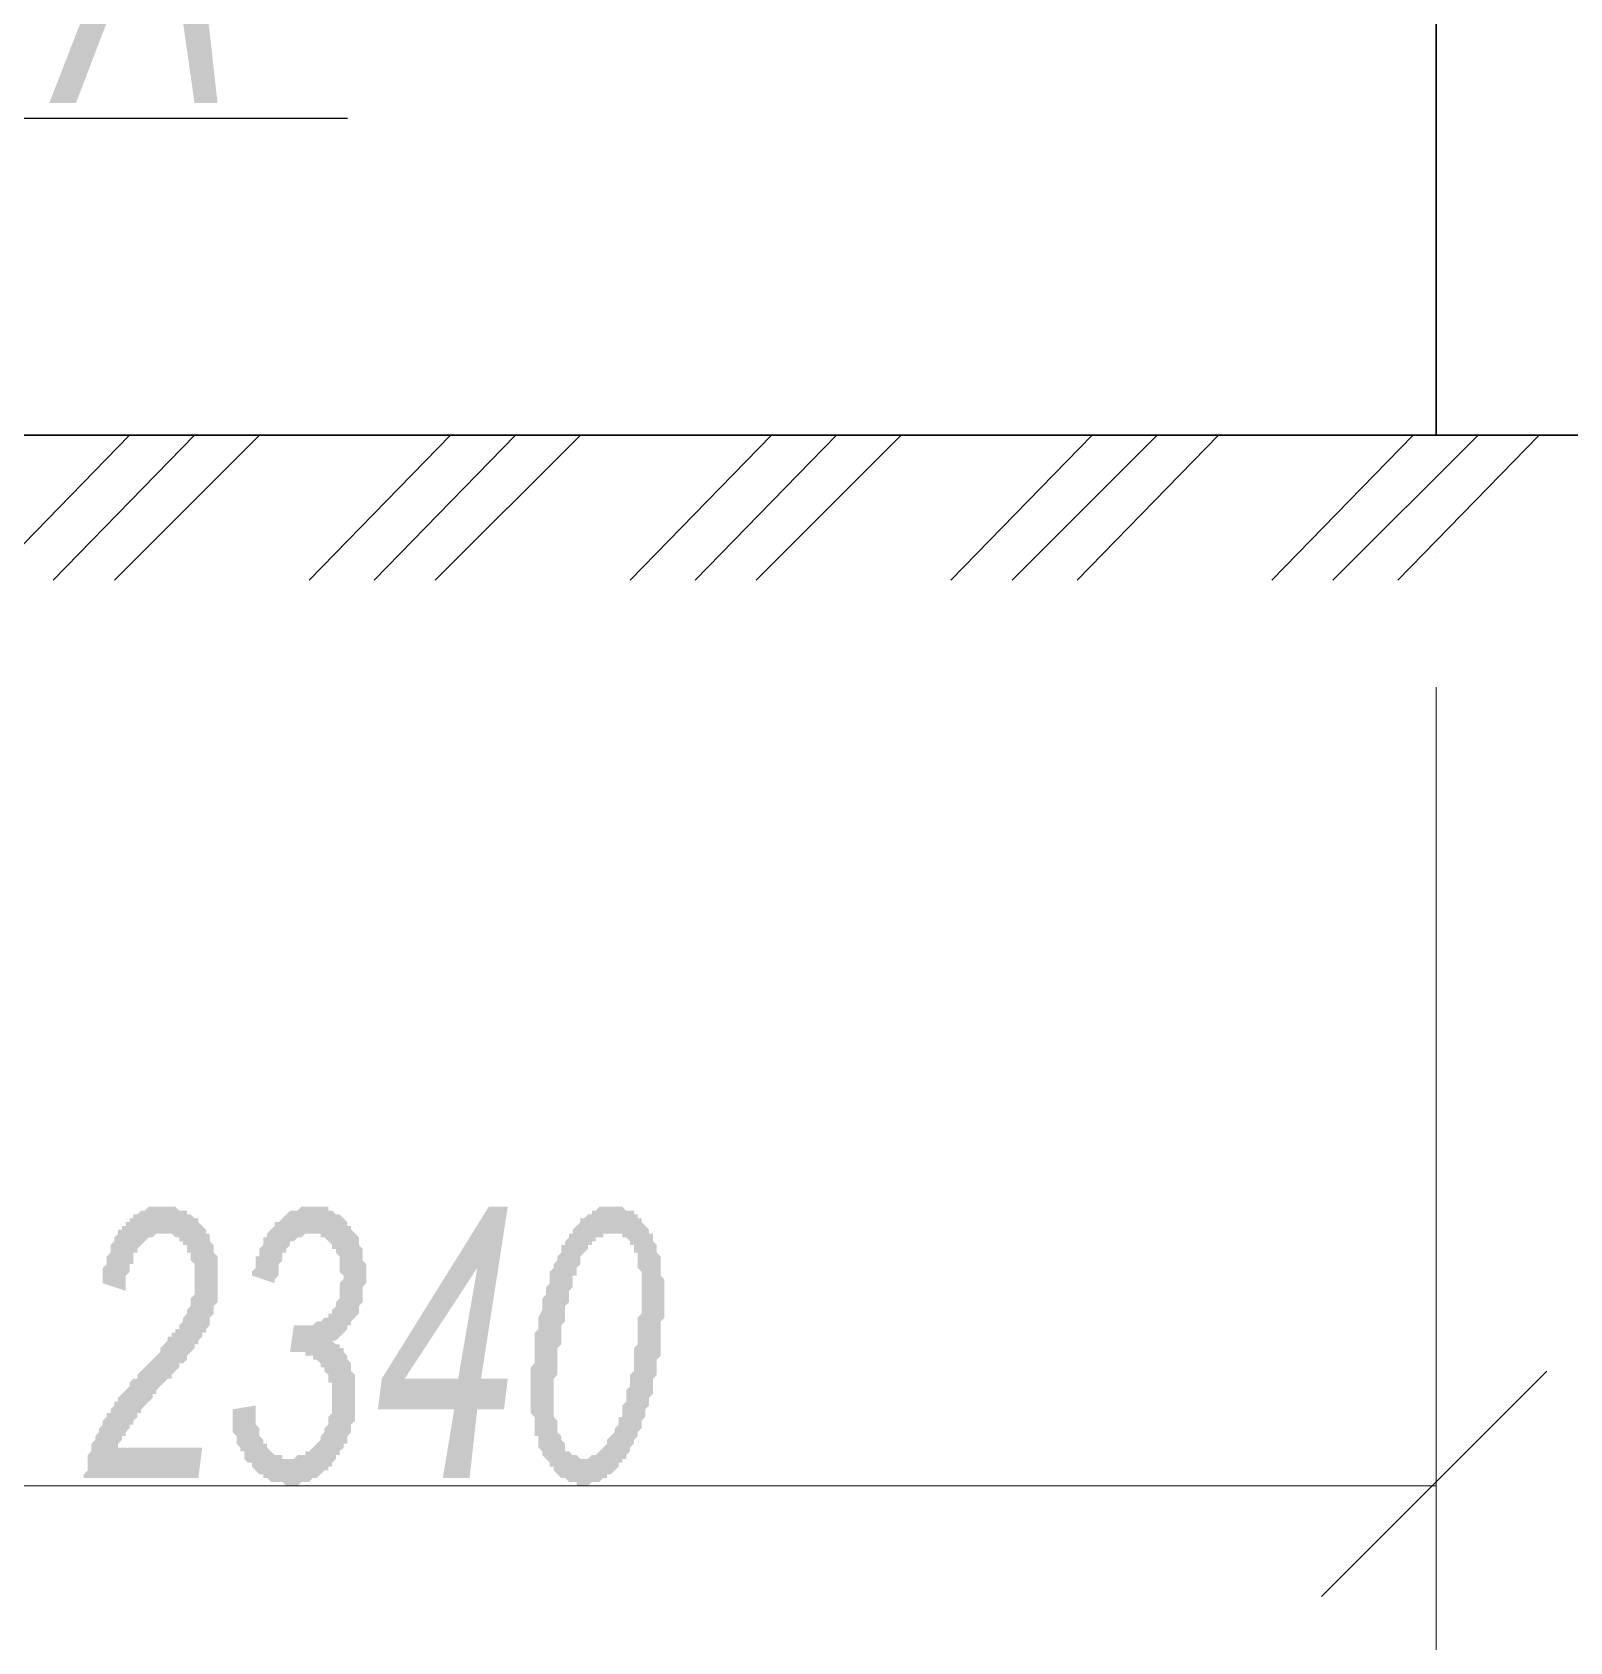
# Model space of a CAD drawing. Header units: millimetres. Extents: x 1372 to 666090, y 1285 to 31551.
# Drawn here: x 576605 to 578284, y 18113 to 19870 of the extents above; entities that cross this region are included whole.
import ezdxf

# ---------------------------------------------------------------- set-up
doc = ezdxf.new("R2010")
doc.units = ezdxf.units.MM
for name, color, linetype in [('PDF _0', 7, 'Continuous'), ('PDF _0_Ном._пера__1', 7, 'Continuous'), ('PDF _Аннотация - Общий_Ном._пера__1', 7, 'Continuous')]:
    doc.layers.add(name, color=color, linetype=linetype)
doc.layers.add('PDF _2D - Общий_Ном._пера__2', color=9, linetype='Continuous', true_color=0x808080)
doc.layers.add('PDF _Аннотация - Общий_Ном._пера__101', color=7, linetype='Continuous', true_color=0x989898)

msp = doc.modelspace()

# ---------------------------------------------------------------- hatches: boundary and pattern name
at = {"layer": 'PDF _0', "transparency": 33554559}
for points in [[(576661.4, 18291.4), (576661.4, 18295.5), (576665.6, 18299.7), (576665.6, 18303.9), (576665.6, 18308.1), (576665.6, 18312.2), (576665.6, 18316.4), (576669.7, 18320.6), (576669.7, 18320.6), (576669.7, 18324.7), (576669.7, 18328.9), (576673.9, 18333.1), (576673.9, 18333.1), (576673.9, 18337.2), (576678.1, 18341.4), (576678.1, 18345.6), (576678.1, 18345.6), (576682.2, 18349.8), (576682.2, 18353.9), (576686.4, 18358.1), (576686.4, 18362.3), (576690.6, 18362.3), (576690.6, 18366.4), (576690.6, 18366.4), (576694.8, 18370.6), (576694.8, 18370.6), (576694.8, 18374.8), (576698.9, 18374.8), (576698.9, 18379), (576698.9, 18379), (576703.1, 18383.1), (576703.1, 18383.1), (576707.3, 18387.3), (576707.3, 18387.3), (576711.4, 18391.5), (576711.4, 18395.6), (576715.6, 18399.8), (576719.8, 18399.8), (576719.8, 18404), (576723.9, 18408.1), (576728.1, 18412.3), (576728.1, 18412.3), (576732.3, 18416.5), (576736.5, 18420.7), (576736.5, 18420.7), (576740.6, 18424.8), (576744.8, 18429), (576744.8, 18433.2), (576749, 18437.3), (576749, 18437.3), (576753.1, 18441.5), (576753.1, 18445.7), (576757.3, 18445.7), (576757.3, 18449.9), (576761.5, 18449.9), (576761.5, 18454), (576761.5, 18454), (576765.7, 18454), (576765.7, 18458.2), (576769.8, 18462.4), (576769.8, 18466.5), (576774, 18470.7), (576774, 18470.7), (576774, 18474.9), (576778.2, 18479), (576778.2, 18483.2), (576778.2, 18487.4), (576778.2, 18487.4), (576782.3, 18491.6), (576782.3, 18495.7), (576782.3, 18499.9), (576782.3, 18504.1), (576782.3, 18508.2), (576782.3, 18508.2), (576782.3, 18512.4), (576782.3, 18516.6), (576782.3, 18520.8), (576782.3, 18524.9), (576778.2, 18529.1), (576778.2, 18533.3), (576778.2, 18537.4), (576774, 18537.4), (576774, 18541.6), (576774, 18545.8), (576769.8, 18545.8), (576769.8, 18549.9), (576765.7, 18549.9), (576765.7, 18554.1), (576761.5, 18554.1), (576757.3, 18558.3), (576757.3, 18558.3), (576753.1, 18558.3), (576749, 18558.3), (576749, 18558.3), (576744.8, 18558.3), (576740.6, 18558.3), (576740.6, 18558.3), (576736.5, 18554.1), (576732.3, 18554.1), (576732.3, 18554.1), (576728.1, 18549.9), (576728.1, 18549.9), (576723.9, 18545.8), (576723.9, 18545.8), (576719.8, 18541.6), (576719.8, 18537.4), (576715.6, 18537.4), (576715.6, 18533.3), (576715.6, 18529.1), (576715.6, 18524.9), (576711.4, 18524.9), (576711.4, 18520.8), (576711.4, 18516.6), (576707.3, 18512.4), (576707.3, 18508.2), (576707.3, 18499.9), (576707.3, 18495.7), (576682.2, 18504.1), (576682.2, 18508.2), (576682.2, 18512.4), (576682.2, 18516.6), (576682.2, 18520.8), (576686.4, 18524.9), (576686.4, 18529.1), (576686.4, 18533.3), (576686.4, 18533.3), (576690.6, 18537.4), (576690.6, 18541.6), (576690.6, 18545.8), (576694.8, 18549.9), (576694.8, 18554.1), (576694.8, 18554.1), (576698.9, 18558.3), (576698.9, 18562.5), (576703.1, 18562.5), (576703.1, 18566.6), (576707.3, 18566.6), (576707.3, 18570.8), (576711.4, 18570.8), (576711.4, 18575), (576715.6, 18575), (576715.6, 18579.1), (576719.8, 18579.1), (576723.9, 18583.3), (576723.9, 18583.3), (576728.1, 18583.3), (576728.1, 18583.3), (576732.3, 18587.5), (576736.5, 18587.5), (576736.5, 18587.5), (576740.6, 18587.5), (576744.8, 18587.5), (576749, 18587.5), (576749, 18587.5), (576753.1, 18587.5), (576757.3, 18587.5), (576757.3, 18587.5), (576761.5, 18587.5), (576765.7, 18583.3), (576765.7, 18583.3), (576769.8, 18583.3), (576774, 18583.3), (576774, 18579.1), (576778.2, 18579.1), (576778.2, 18579.1), (576782.3, 18575), (576786.5, 18575), (576786.5, 18570.8), (576790.7, 18566.6), (576790.7, 18566.6), (576794.8, 18562.5), (576794.8, 18558.3), (576799, 18558.3), (576799, 18554.1), (576799, 18549.9), (576803.2, 18545.8), (576803.2, 18545.8), (576803.2, 18541.6), (576803.2, 18537.4), (576807.4, 18533.3), (576807.4, 18529.1), (576807.4, 18524.9), (576807.4, 18520.8), (576807.4, 18516.6), (576807.4, 18512.4), (576807.4, 18508.2), (576807.4, 18508.2), (576807.4, 18504.1), (576807.4, 18499.9), (576807.4, 18495.7), (576807.4, 18491.6), (576807.4, 18487.4), (576807.4, 18487.4), (576807.4, 18483.2), (576803.2, 18479), (576803.2, 18474.9), (576803.2, 18470.7), (576799, 18466.5), (576799, 18462.4), (576799, 18458.2), (576794.8, 18454), (576794.8, 18454), (576794.8, 18449.9), (576794.8, 18449.9), (576790.7, 18449.9), (576790.7, 18445.7), (576790.7, 18445.7), (576786.5, 18441.5), (576786.5, 18441.5), (576786.5, 18437.3), (576782.3, 18437.3), (576782.3, 18433.2), (576782.3, 18433.2), (576778.2, 18429), (576778.2, 18429), (576774, 18424.8), (576774, 18420.7), (576769.8, 18416.5), (576765.7, 18416.5), (576765.7, 18412.3), (576761.5, 18408.1), (576757.3, 18404), (576757.3, 18399.8), (576753.1, 18399.8), (576749, 18395.6), (576744.8, 18391.5), (576740.6, 18387.3), (576740.6, 18383.1), (576736.5, 18383.1), (576736.5, 18379), (576732.3, 18374.8), (576728.1, 18370.6), (576728.1, 18370.6), (576723.9, 18366.4), (576723.9, 18362.3), (576719.8, 18362.3), (576719.8, 18358.1), (576715.6, 18353.9), (576715.6, 18353.9), (576715.6, 18349.8), (576711.4, 18349.8), (576711.4, 18345.6), (576707.3, 18341.4), (576707.3, 18337.2), (576703.1, 18337.2), (576703.1, 18333.1), (576698.9, 18328.9), (576698.9, 18324.7), (576698.9, 18324.7), (576790.7, 18324.7), (576786.5, 18291.4)], [(576824, 18366.4), (576849.1, 18370.6), (576849.1, 18366.4), (576849.1, 18362.3), (576849.1, 18358.1), (576849.1, 18353.9), (576849.1, 18349.8), (576853.2, 18345.6), (576853.2, 18341.4), (576853.2, 18337.2), (576857.4, 18333.1), (576857.4, 18333.1), (576857.4, 18328.9), (576861.6, 18328.9), (576861.6, 18328.9), (576861.6, 18324.7), (576865.7, 18320.6), (576865.7, 18320.6), (576869.9, 18316.4), (576869.9, 18316.4), (576874.1, 18316.4), (576878.3, 18316.4), (576878.3, 18312.2), (576882.4, 18312.2), (576886.6, 18312.2), (576886.6, 18312.2), (576890.8, 18312.2), (576894.9, 18316.4), (576894.9, 18316.4), (576899.1, 18316.4), (576903.3, 18316.4), (576903.3, 18320.6), (576907.5, 18320.6), (576911.6, 18324.7), (576911.6, 18324.7), (576915.8, 18328.9), (576915.8, 18328.9), (576920, 18333.1), (576920, 18337.2), (576924.1, 18341.4), (576924.1, 18341.4), (576924.1, 18345.6), (576928.3, 18349.8), (576928.3, 18353.9), (576928.3, 18358.1), (576932.5, 18362.3), (576932.5, 18362.3), (576932.5, 18366.4), (576932.5, 18370.6), (576932.5, 18374.8), (576932.5, 18379), (576932.5, 18383.1), (576932.5, 18387.3), (576932.5, 18391.5), (576932.5, 18395.6), (576928.3, 18395.6), (576928.3, 18399.8), (576928.3, 18404), (576924.1, 18408.1), (576924.1, 18412.3), (576920, 18412.3), (576920, 18416.5), (576915.8, 18420.7), (576915.8, 18420.7), (576911.6, 18420.7), (576911.6, 18424.8), (576907.5, 18424.8), (576903.3, 18424.8), (576903.3, 18429), (576899.1, 18429), (576894.9, 18429), (576894.9, 18429), (576890.8, 18429), (576890.8, 18429), (576886.6, 18429), (576890.8, 18458.2), (576894.9, 18458.2), (576894.9, 18458.2), (576899.1, 18458.2), (576899.1, 18458.2), (576903.3, 18458.2), (576907.5, 18458.2), (576911.6, 18458.2), (576911.6, 18458.2), (576915.8, 18462.4), (576920, 18462.4), (576920, 18462.4), (576924.1, 18466.5), (576924.1, 18466.5), (576928.3, 18466.5), (576928.3, 18470.7), (576932.5, 18470.7), (576932.5, 18474.9), (576936.6, 18479), (576936.6, 18483.2), (576936.6, 18483.2), (576940.8, 18487.4), (576940.8, 18491.6), (576940.8, 18495.7), (576940.8, 18499.9), (576940.8, 18504.1), (576945, 18508.2), (576945, 18508.2), (576945, 18512.4), (576940.8, 18516.6), (576940.8, 18520.8), (576940.8, 18524.9), (576940.8, 18529.1), (576940.8, 18533.3), (576936.6, 18537.4), (576936.6, 18541.6), (576932.5, 18541.6), (576932.5, 18545.8), (576932.5, 18545.8), (576928.3, 18549.9), (576928.3, 18549.9), (576924.1, 18554.1), (576920, 18554.1), (576920, 18558.3), (576915.8, 18558.3), (576911.6, 18558.3), (576911.6, 18558.3), (576911.6, 18558.3), (576907.5, 18558.3), (576903.3, 18558.3), (576903.3, 18558.3), (576899.1, 18554.1), (576894.9, 18554.1), (576894.9, 18554.1), (576890.8, 18549.9), (576886.6, 18549.9), (576886.6, 18545.8), (576886.6, 18545.8), (576882.4, 18541.6), (576882.4, 18537.4), (576878.3, 18537.4), (576878.3, 18533.3), (576878.3, 18529.1), (576874.1, 18524.9), (576874.1, 18520.8), (576874.1, 18516.6), (576874.1, 18512.4), (576869.9, 18508.2), (576869.9, 18504.1), (576869.9, 18504.1), (576844.9, 18512.4), (576844.9, 18516.6), (576849.1, 18520.8), (576849.1, 18524.9), (576849.1, 18529.1), (576849.1, 18533.3), (576853.2, 18533.3), (576853.2, 18537.4), (576853.2, 18541.6), (576857.4, 18545.8), (576857.4, 18549.9), (576857.4, 18554.1), (576861.6, 18554.1), (576861.6, 18558.3), (576865.7, 18562.5), (576865.7, 18562.5), (576869.9, 18566.6), (576869.9, 18566.6), (576869.9, 18570.8), (576874.1, 18570.8), (576878.3, 18575), (576878.3, 18575), (576882.4, 18579.1), (576882.4, 18579.1), (576886.6, 18583.3), (576890.8, 18583.3), (576890.8, 18583.3), (576894.9, 18583.3), (576899.1, 18587.5), (576899.1, 18587.5), (576903.3, 18587.5), (576907.5, 18587.5), (576907.5, 18587.5), (576911.6, 18587.5), (576915.8, 18587.5), (576915.8, 18587.5), (576920, 18587.5), (576924.1, 18587.5), (576928.3, 18587.5), (576928.3, 18583.3), (576932.5, 18583.3), (576932.5, 18583.3), (576936.6, 18579.1), (576940.8, 18579.1), (576940.8, 18579.1), (576945, 18575), (576945, 18575), (576949.2, 18570.8), (576949.2, 18566.6), (576953.3, 18566.6), (576953.3, 18566.6), (576953.3, 18562.5), (576957.5, 18558.3), (576957.5, 18558.3), (576961.7, 18554.1), (576961.7, 18549.9), (576961.7, 18545.8), (576965.8, 18541.6), (576965.8, 18537.4), (576965.8, 18537.4), (576965.8, 18533.3), (576965.8, 18529.1), (576970, 18524.9), (576970, 18520.8), (576970, 18516.6), (576970, 18512.4), (576970, 18508.2), (576970, 18504.1), (576965.8, 18499.9), (576965.8, 18495.7), (576965.8, 18491.6), (576965.8, 18487.4), (576965.8, 18483.2), (576961.7, 18479), (576961.7, 18474.9), (576961.7, 18470.7), (576961.7, 18470.7), (576957.5, 18466.5), (576957.5, 18466.5), (576953.3, 18462.4), (576953.3, 18458.2), (576949.2, 18458.2), (576949.2, 18454), (576945, 18449.9), (576945, 18449.9), (576940.8, 18445.7), (576940.8, 18445.7), (576936.6, 18441.5), (576932.5, 18441.5), (576936.6, 18437.3), (576940.8, 18437.3), (576940.8, 18433.2), (576945, 18433.2), (576945, 18429), (576949.2, 18424.8), (576949.2, 18420.7), (576949.2, 18420.7), (576953.3, 18416.5), (576953.3, 18412.3), (576953.3, 18408.1), (576957.5, 18404), (576957.5, 18399.8), (576957.5, 18399.8), (576957.5, 18395.6), (576957.5, 18391.5), (576957.5, 18387.3), (576957.5, 18383.1), (576957.5, 18379), (576957.5, 18374.8), (576957.5, 18370.6), (576957.5, 18366.4), (576957.5, 18362.3), (576957.5, 18358.1), (576957.5, 18353.9), (576953.3, 18349.8), (576953.3, 18349.8), (576953.3, 18345.6), (576953.3, 18341.4), (576949.2, 18337.2), (576949.2, 18333.1), (576949.2, 18328.9), (576945, 18328.9), (576945, 18324.7), (576940.8, 18320.6), (576940.8, 18316.4), (576936.6, 18316.4), (576936.6, 18312.2), (576936.6, 18312.2), (576932.5, 18308.1), (576932.5, 18303.9), (576928.3, 18303.9), (576928.3, 18299.7), (576924.1, 18299.7), (576920, 18295.5), (576920, 18295.5), (576915.8, 18291.4), (576915.8, 18291.4), (576911.6, 18291.4), (576907.5, 18287.2), (576907.5, 18287.2), (576903.3, 18287.2), (576899.1, 18287.2), (576899.1, 18287.2), (576894.9, 18283), (576890.8, 18283), (576890.8, 18283), (576886.6, 18283), (576882.4, 18283), (576882.4, 18283), (576878.3, 18287.2), (576874.1, 18287.2), (576874.1, 18287.2), (576869.9, 18287.2), (576865.7, 18287.2), (576865.7, 18287.2), (576861.6, 18291.4), (576857.4, 18291.4), (576857.4, 18295.5), (576853.2, 18295.5), (576853.2, 18295.5), (576849.1, 18299.7), (576849.1, 18299.7), (576844.9, 18303.9), (576844.9, 18308.1), (576840.7, 18308.1), (576840.7, 18308.1), (576836.6, 18312.2), (576836.6, 18316.4), (576836.6, 18320.6), (576832.4, 18320.6), (576832.4, 18324.7), (576828.2, 18328.9), (576828.2, 18333.1), (576828.2, 18337.2), (576828.2, 18337.2), (576824, 18341.4), (576824, 18345.6), (576824, 18349.8), (576824, 18353.9), (576824, 18358.1), (576824, 18362.3), (576824, 18366.4)]]:
    msp.add_hatch(color=256, dxfattribs=at).paths.add_polyline_path(points)
h = msp.add_hatch(color=256, dxfattribs=at)
h.paths.add_polyline_path([(577053.4, 18291.4), (577065.9, 18366.4), (576982.5, 18366.4), (576986.7, 18399.8), (577103.5, 18587.5), (577124.3, 18587.5), (577095.1, 18399.8), (577124.3, 18399.8), (577120.2, 18366.4), (577091, 18366.4), (577082.6, 18291.4)], flags=0)
h.paths.add_polyline_path([(577070.1, 18399.8), (577091, 18520.8), (577011.7, 18399.8)], flags=0)
h = msp.add_hatch(color=256, dxfattribs=at)
h.paths.add_polyline_path([(577149.4, 18387.3), (577149.4, 18391.5), (577149.4, 18395.6), (577149.4, 18399.8), (577149.4, 18404), (577149.4, 18408.1), (577149.4, 18412.3), (577153.5, 18416.5), (577153.5, 18420.7), (577153.5, 18424.8), (577153.5, 18429), (577153.5, 18433.2), (577153.5, 18437.3), (577153.5, 18441.5), (577153.5, 18445.7), (577153.5, 18449.9), (577157.7, 18454), (577157.7, 18454), (577157.7, 18458.2), (577157.7, 18462.4), (577157.7, 18466.5), (577161.9, 18474.9), (577161.9, 18479), (577161.9, 18483.2), (577161.9, 18487.4), (577166, 18491.6), (577166, 18495.7), (577166, 18499.9), (577166, 18499.9), (577170.2, 18504.1), (577170.2, 18508.2), (577170.2, 18512.4), (577170.2, 18516.6), (577174.4, 18520.8), (577174.4, 18520.8), (577174.4, 18524.9), (577174.4, 18524.9), (577178.5, 18529.1), (577178.5, 18533.3), (577182.7, 18537.4), (577182.7, 18541.6), (577182.7, 18545.8), (577186.9, 18545.8), (577186.9, 18549.9), (577191.1, 18554.1), (577191.1, 18558.3), (577195.2, 18558.3), (577195.2, 18562.5), (577195.2, 18562.5), (577199.4, 18566.6), (577199.4, 18566.6), (577203.6, 18570.8), (577203.6, 18575), (577207.7, 18575), (577211.9, 18579.1), (577211.9, 18579.1), (577216.1, 18579.1), (577216.1, 18583.3), (577220.3, 18583.3), (577220.3, 18583.3), (577224.4, 18587.5), (577228.6, 18587.5), (577228.6, 18587.5), (577232.8, 18587.5), (577236.9, 18587.5), (577236.9, 18587.5), (577241.1, 18587.5), (577245.3, 18587.5), (577245.3, 18587.5), (577249.4, 18587.5), (577253.6, 18583.3), (577253.6, 18583.3), (577257.8, 18583.3), (577262, 18583.3), (577262, 18579.1), (577266.1, 18579.1), (577266.1, 18575), (577270.3, 18575), (577270.3, 18570.8), (577274.5, 18566.6), (577274.5, 18566.6), (577278.6, 18562.5), (577278.6, 18558.3), (577282.8, 18558.3), (577282.8, 18554.1), (577282.8, 18549.9), (577287, 18545.8), (577287, 18545.8), (577287, 18541.6), (577287, 18537.4), (577291.2, 18533.3), (577291.2, 18529.1), (577291.2, 18524.9), (577291.2, 18520.8), (577291.2, 18516.6), (577291.2, 18512.4), (577295.3, 18508.2), (577295.3, 18504.1), (577295.3, 18499.9), (577295.3, 18495.7), (577295.3, 18491.6), (577295.3, 18487.4), (577295.3, 18483.2), (577295.3, 18479), (577295.3, 18479), (577295.3, 18474.9), (577295.3, 18470.7), (577295.3, 18466.5), (577291.2, 18462.4), (577291.2, 18458.2), (577291.2, 18454), (577291.2, 18449.9), (577291.2, 18445.7), (577291.2, 18441.5), (577291.2, 18437.3), (577291.2, 18433.2), (577291.2, 18429), (577291.2, 18424.8), (577287, 18420.7), (577287, 18416.5), (577287, 18412.3), (577287, 18408.1), (577287, 18404), (577282.8, 18399.8), (577282.8, 18395.6), (577282.8, 18391.5), (577282.8, 18391.5), (577282.8, 18387.3), (577282.8, 18383.1), (577278.6, 18379), (577278.6, 18374.8), (577278.6, 18370.6), (577274.5, 18366.4), (577274.5, 18362.3), (577274.5, 18358.1), (577270.3, 18353.9), (577270.3, 18349.8), (577270.3, 18345.6), (577266.1, 18341.4), (577266.1, 18341.4), (577266.1, 18337.2), (577262, 18333.1), (577262, 18328.9), (577262, 18328.9), (577257.8, 18324.7), (577257.8, 18320.6), (577253.6, 18316.4), (577253.6, 18316.4), (577253.6, 18312.2), (577249.4, 18312.2), (577249.4, 18308.1), (577245.3, 18308.1), (577245.3, 18303.9), (577241.1, 18299.7), (577241.1, 18299.7), (577236.9, 18295.5), (577232.8, 18295.5), (577232.8, 18291.4), (577228.6, 18291.4), (577228.6, 18291.4), (577224.4, 18287.2), (577220.3, 18287.2), (577220.3, 18287.2), (577216.1, 18287.2), (577211.9, 18283), (577211.9, 18283), (577207.7, 18283), (577207.7, 18283), (577203.6, 18283), (577199.4, 18283), (577199.4, 18287.2), (577195.2, 18287.2), (577191.1, 18287.2), (577191.1, 18287.2), (577186.9, 18291.4), (577182.7, 18291.4), (577182.7, 18291.4), (577178.5, 18295.5), (577178.5, 18295.5), (577174.4, 18299.7), (577174.4, 18303.9), (577170.2, 18303.9), (577170.2, 18308.1), (577166, 18312.2), (577166, 18312.2), (577161.9, 18316.4), (577161.9, 18320.6), (577161.9, 18320.6), (577157.7, 18324.7), (577157.7, 18328.9), (577157.7, 18333.1), (577157.7, 18337.2), (577153.5, 18337.2), (577153.5, 18341.4), (577153.5, 18345.6), (577153.5, 18349.8), (577153.5, 18353.9), (577153.5, 18358.1), (577149.4, 18362.3), (577149.4, 18366.4), (577149.4, 18370.6), (577149.4, 18379), (577149.4, 18383.1), (577149.4, 18387.3), (577149.4, 18387.3)], flags=0)
h.paths.add_polyline_path([(577174.4, 18379), (577174.4, 18374.8), (577174.4, 18366.4), (577174.4, 18362.3), (577174.4, 18358.1), (577178.5, 18353.9), (577178.5, 18349.8), (577178.5, 18345.6), (577178.5, 18345.6), (577178.5, 18341.4), (577182.7, 18337.2), (577182.7, 18333.1), (577182.7, 18333.1), (577186.9, 18328.9), (577186.9, 18324.7), (577186.9, 18320.6), (577191.1, 18320.6), (577195.2, 18316.4), (577195.2, 18316.4), (577199.4, 18316.4), (577199.4, 18316.4), (577203.6, 18312.2), (577207.7, 18312.2), (577207.7, 18312.2), (577211.9, 18312.2), (577211.9, 18312.2), (577216.1, 18316.4), (577216.1, 18316.4), (577220.3, 18316.4), (577224.4, 18320.6), (577224.4, 18320.6), (577228.6, 18324.7), (577228.6, 18324.7), (577232.8, 18328.9), (577232.8, 18333.1), (577232.8, 18333.1), (577236.9, 18337.2), (577236.9, 18337.2), (577241.1, 18341.4), (577241.1, 18345.6), (577241.1, 18345.6), (577245.3, 18349.8), (577245.3, 18353.9), (577245.3, 18358.1), (577249.4, 18358.1), (577249.4, 18362.3), (577249.4, 18366.4), (577249.4, 18370.6), (577253.6, 18374.8), (577253.6, 18379), (577253.6, 18383.1), (577253.6, 18387.3), (577257.8, 18391.5), (577257.8, 18395.6), (577257.8, 18399.8), (577257.8, 18404), (577262, 18408.1), (577262, 18412.3), (577262, 18416.5), (577262, 18420.7), (577262, 18429), (577262, 18433.2), (577266.1, 18437.3), (577266.1, 18441.5), (577266.1, 18445.7), (577266.1, 18449.9), (577266.1, 18454), (577266.1, 18458.2), (577266.1, 18462.4), (577266.1, 18466.5), (577270.3, 18470.7), (577270.3, 18474.9), (577270.3, 18479), (577270.3, 18483.2), (577270.3, 18483.2), (577270.3, 18487.4), (577270.3, 18491.6), (577270.3, 18495.7), (577270.3, 18499.9), (577270.3, 18504.1), (577270.3, 18508.2), (577270.3, 18512.4), (577270.3, 18516.6), (577266.1, 18520.8), (577266.1, 18524.9), (577266.1, 18529.1), (577266.1, 18533.3), (577266.1, 18537.4), (577262, 18537.4), (577262, 18541.6), (577262, 18545.8), (577257.8, 18545.8), (577257.8, 18549.9), (577253.6, 18554.1), (577253.6, 18554.1), (577249.4, 18554.1), (577249.4, 18558.3), (577245.3, 18558.3), (577241.1, 18558.3), (577236.9, 18558.3), (577236.9, 18558.3), (577236.9, 18558.3), (577232.8, 18558.3), (577228.6, 18558.3), (577228.6, 18554.1), (577224.4, 18554.1), (577220.3, 18554.1), (577220.3, 18549.9), (577216.1, 18549.9), (577216.1, 18545.8), (577211.9, 18545.8), (577211.9, 18541.6), (577207.7, 18537.4), (577207.7, 18537.4), (577203.6, 18533.3), (577203.6, 18529.1), (577203.6, 18524.9), (577199.4, 18520.8), (577199.4, 18520.8), (577199.4, 18516.6), (577199.4, 18512.4), (577195.2, 18512.4), (577195.2, 18508.2), (577195.2, 18504.1), (577195.2, 18499.9), (577191.1, 18495.7), (577191.1, 18491.6), (577191.1, 18487.4), (577191.1, 18483.2), (577186.9, 18479), (577186.9, 18474.9), (577186.9, 18470.7), (577186.9, 18466.5), (577186.9, 18462.4), (577182.7, 18458.2), (577182.7, 18454), (577182.7, 18449.9), (577182.7, 18441.5), (577182.7, 18437.3), (577178.5, 18433.2), (577178.5, 18429), (577178.5, 18424.8), (577178.5, 18420.7), (577178.5, 18416.5), (577178.5, 18412.3), (577178.5, 18408.1), (577178.5, 18404), (577174.4, 18399.8), (577174.4, 18395.6), (577174.4, 18391.5), (577174.4, 18387.3), (577174.4, 18383.1), (577174.4, 18383.1), (577174.4, 18379), (577174.4, 18379)], flags=0)
at = {"layer": 'PDF _0_Ном._пера__1', "transparency": 33554559}
h = msp.add_hatch(color=256, dxfattribs=at)
h.paths.add_polyline_path([(576623.8, 19792.8), (576740.6, 20093.1), (576774, 20093.1), (576807.4, 19792.8), (576782.3, 19792.8), (576769.8, 19880.4), (576686.4, 19880.4), (576653, 19792.8)], flags=0)
h.paths.add_polyline_path([(576698.9, 19909.6), (576765.7, 19909.6), (576761.5, 19984.6), (576757.3, 19988.8), (576757.3, 19993), (576757.3, 19997.2), (576757.3, 20005.5), (576757.3, 20009.7), (576757.3, 20013.8), (576757.3, 20018), (576757.3, 20022.2), (576757.3, 20026.4), (576757.3, 20030.5), (576753.1, 20034.7), (576753.1, 20038.9), (576753.1, 20043), (576753.1, 20043), (576753.1, 20047.2), (576753.1, 20051.4), (576753.1, 20055.6), (576753.1, 20059.7), (576753.1, 20055.6), (576753.1, 20051.4), (576749, 20047.2), (576749, 20047.2), (576749, 20043), (576749, 20038.9), (576744.8, 20034.7), (576744.8, 20030.5), (576744.8, 20026.4), (576740.6, 20022.2), (576740.6, 20018), (576740.6, 20018), (576736.5, 20013.8), (576736.5, 20009.7), (576736.5, 20005.5), (576732.3, 20001.3), (576732.3, 19997.2)], flags=0)

# ---------------------------------------------------------------- linework, layer by layer
at = {"layer": 'PDF _0', "lineweight": 25}
msp.add_lwpolyline([(576211, 19534.2), (576473.7, 19776.1), (576949.2, 19776.1)], dxfattribs=at)
at = {"layer": 'PDF _0', "lineweight": 9}
for points in [[(578137.8, 18975.4), (578137.8, 18162.1)], [(578137.8, 18587.5), (578137.8, 17357.1)], [(578012.7, 18162.1), (578258.7, 18408.1)], [(578137.8, 18283), (575818.9, 18283), (572957.9, 18283), (570038.4, 18283)]]:
    msp.add_lwpolyline(points, dxfattribs=at)
at = {"layer": 'PDF _2D - Общий_Ном._пера__2', "lineweight": 20}
for points in [[(576557.1, 19271.5), (576711.4, 19430)], [(576628, 19271.5), (576782.3, 19430)], [(576694.8, 19271.5), (576853.2, 19430)], [(576907.5, 19271.5), (577061.8, 19430)], [(576978.4, 19271.5), (577132.7, 19430)], [(577045.1, 19271.5), (577203.6, 19430)], [(577257.8, 19271.5), (577412.1, 19430)], [(577328.7, 19271.5), (577483, 19430)], [(577395.4, 19271.5), (577553.9, 19430)], [(577608.1, 19271.5), (577762.4, 19430)], [(577674.9, 19271.5), (577833.3, 19430)], [(577745.8, 19271.5), (577900.1, 19430)], [(577958.5, 19271.5), (578112.8, 19430)], [(578025.2, 19271.5), (578183.7, 19430)], [(578096.1, 19271.5), (578250.4, 19430)]]:
    msp.add_lwpolyline(points, dxfattribs=at)
at = {"layer": 'PDF _Аннотация - Общий_Ном._пера__1', "lineweight": 20}
for points in [[(578137.8, 19822), (578137.8, 19471.7)], [(578137.8, 19296.5), (578137.8, 19296.5)], [(578137.8, 19154.7), (578137.8, 18808.5)], [(578137.8, 18633.4), (578137.8, 18633.4)], [(578137.8, 18491.6), (578137.8, 18145.4)]]:
    msp.add_lwpolyline(points, dxfattribs=at)
at = {"layer": 'PDF _Аннотация - Общий_Ном._пера__101', "lineweight": 30}
for points in [[(578137.8, 19430), (578137.8, 25231.3)], [(576019.1, 19430), (578713.3, 19430)]]:
    msp.add_lwpolyline(points, dxfattribs=at)

doc.saveas('drawing.dxf')
